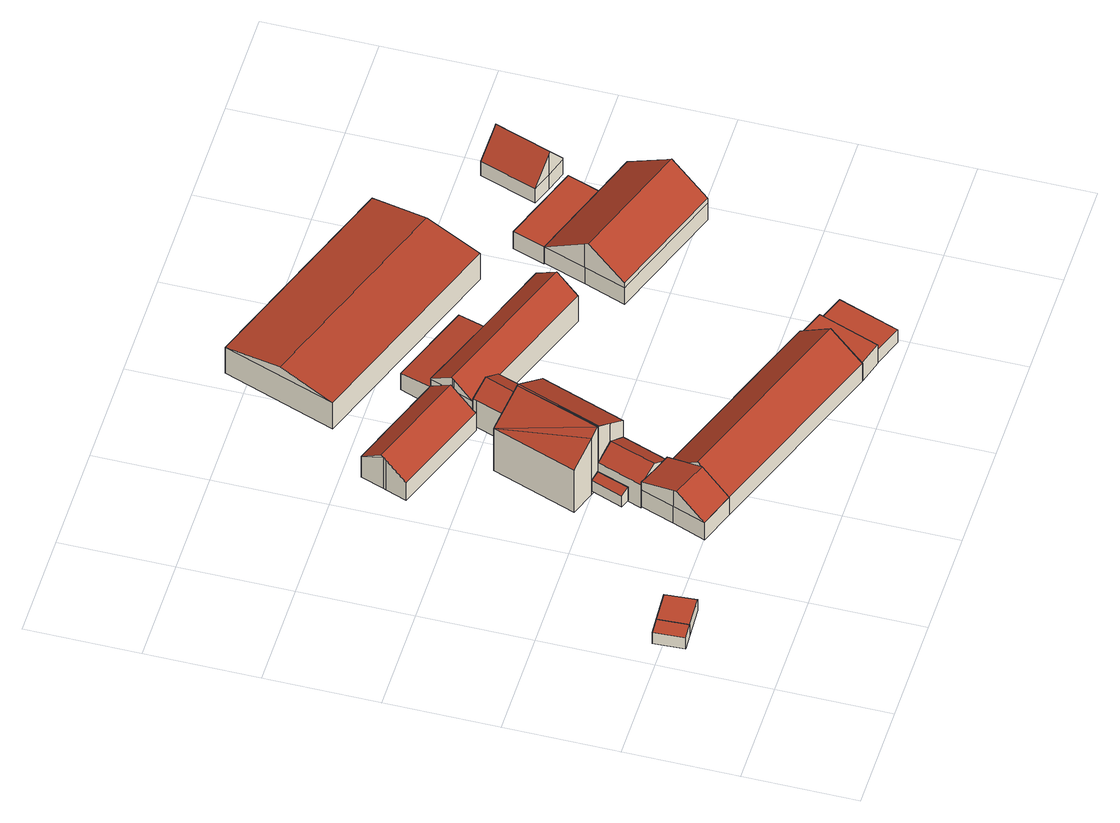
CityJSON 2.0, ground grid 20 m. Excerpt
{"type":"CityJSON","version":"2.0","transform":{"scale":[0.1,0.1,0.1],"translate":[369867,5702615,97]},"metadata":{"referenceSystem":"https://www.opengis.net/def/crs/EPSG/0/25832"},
"CityObjects":{
"building1":{"type":"Building","attributes":{"Gemeindeschluessel":"05911000","Geometrietyp2DReferenz":"3000","function":"51009_1611","roofType":"1000","measuredHeight":2.63},"geometry":[{"type":"Solid","lod":"2","boundaries":[[[[0,1,2,3]],[[4,5,1,0]],[[6,7,5,4]],[[3,2,7,6]],[[4,0,3,6]],[[1,5,7,2]]]],"semantics":{"surfaces":[{"type":"WallSurface"},{"type":"RoofSurface"},{"type":"GroundSurface"}],"values":[[0,0,0,0,1,2]]}}]},
"building2":{"type":"Building","attributes":{"Gemeindeschluessel":"05911000","Geometrietyp2DReferenz":"3000","function":"31001_2463","roofType":"1000","measuredHeight":2.62,"storeysAboveGround":1},"geometry":[{"type":"Solid","lod":"2","boundaries":[[[[8,9,1,0]],[[10,11,9,8]],[[4,5,11,10]],[[0,1,5,4]],[[10,8,0,4]],[[9,11,5,1]]]],"semantics":{"surfaces":[{"type":"WallSurface"},{"type":"RoofSurface"},{"type":"GroundSurface"}],"values":[[0,0,0,0,1,2]]}}]},
"building3":{"type":"Building","attributes":{"Gemeindeschluessel":"05911000","Geometrietyp2DReferenz":"3000","function":"31001_2143","roofType":"3100","measuredHeight":7.8,"storeysAboveGround":1},"geometry":[{"type":"Solid","lod":"2","boundaries":[[[[12,13,14,15]],[[16,17,13,12]],[[18,19,17,16]],[[20,21,19,18]],[[22,23,21,20]],[[24,25,23,22]],[[15,14,25,24]],[[26,27,28,29,30,31,32]],[[33,30,29,20]],[[31,30,33,18,16]],[[33,20,18]],[[32,31,16,12]],[[28,27,24,22]],[[29,28,22,20]],[[27,26,15,24]],[[26,32,12,15]],[[13,17,19,21,23,25,14]]]],"semantics":{"surfaces":[{"type":"WallSurface"},{"type":"RoofSurface"},{"type":"GroundSurface"}],"values":[[0,0,0,0,0,0,0,1,1,0,0,0,0,0,0,0,2]]}}]},
"building4":{"type":"Building","attributes":{"Gemeindeschluessel":"05911000","Geometrietyp2DReferenz":"3000","function":"31001_2020","roofType":"2100","measuredHeight":3.15,"storeysAboveGround":1},"geometry":[{"type":"Solid","lod":"2","boundaries":[[[[34,35,36,37]],[[38,39,35,34]],[[40,41,39,38]],[[37,36,41,40]],[[38,34,37,40]],[[35,39,41,36]]]],"semantics":{"surfaces":[{"type":"WallSurface"},{"type":"RoofSurface"},{"type":"GroundSurface"}],"values":[[0,0,0,0,1,2]]}}]},
"building5":{"type":"Building","attributes":{"Gemeindeschluessel":"05911000","Geometrietyp2DReferenz":"3000","function":"31001_2020","roofType":"5000","measuredHeight":7.38,"storeysAboveGround":1},"geometry":[{"type":"Solid","lod":"2","boundaries":[[[[42,43,44,45]],[[46,47,43,42]],[[48,49,47,46]],[[50,51,49,48]],[[52,53,51,50]],[[45,44,53,52]],[[50,54,55,52]],[[54,48,46,42,45,55]],[[52,55,45]],[[48,54,50]],[[43,47,49,51,53,44]]]],"semantics":{"surfaces":[{"type":"WallSurface"},{"type":"RoofSurface"},{"type":"GroundSurface"}],"values":[[0,0,0,0,0,0,1,1,0,0,2]]}}]},
"building6":{"type":"Building","attributes":{"Gemeindeschluessel":"05911000","Geometrietyp2DReferenz":"3000","function":"31001_1010","roofType":"5000","measuredHeight":14.41,"storeysAboveGround":2},"address":[{"country":"Germany","locality":"Bochum","thoroughfareNumber":"100","thoroughfareName":"Sevinghauser Weg"}],"geometry":[{"type":"Solid","lod":"2","boundaries":[[[[56,57,58,59]],[[60,61,57,56]],[[62,63,61,60]],[[64,65,63,62]],[[66,67,65,64]],[[68,69,67,66]],[[70,71,69,68]],[[72,73,71,70]],[[74,75,73,72]],[[76,77,75,74]],[[59,58,77,76]],[[78,62,60]],[[72,78,60]],[[74,72,60]],[[74,60,56]],[[76,74,56]],[[56,59,76]],[[66,64,62,78,70,68]],[[70,78,72]],[[57,61,63,65,67,69,71,73,75,77,58]]]],"semantics":{"surfaces":[{"type":"WallSurface"},{"type":"RoofSurface"},{"type":"GroundSurface"}],"values":[[0,0,0,0,0,0,0,0,0,0,0,1,1,1,1,1,1,1,0,2]]}}]},
"building7":{"type":"Building","attributes":{"Gemeindeschluessel":"05911000","Geometrietyp2DReferenz":"3000","function":"31001_2727","roofType":"5000","measuredHeight":7.61,"storeysAboveGround":1},"geometry":[{"type":"Solid","lod":"2","boundaries":[[[[79,80,81,82]],[[83,84,80,79]],[[85,86,84,83]],[[87,88,86,85]],[[89,90,88,87]],[[91,92,90,89]],[[93,94,92,91]],[[82,81,94,93]],[[95,96,83,79,82,93,91]],[[89,87,85,96,95]],[[83,96,85]],[[89,95,91]],[[80,84,86,88,90,92,94,81]]]],"semantics":{"surfaces":[{"type":"WallSurface"},{"type":"RoofSurface"},{"type":"GroundSurface"}],"values":[[0,0,0,0,0,0,0,0,1,1,0,0,2]]}}]},
"building8":{"type":"Building","attributes":{"Gemeindeschluessel":"05911000","Geometrietyp2DReferenz":"3000","function":"31001_2143","roofType":"3100","measuredHeight":8.31,"storeysAboveGround":1},"geometry":[{"type":"Solid","lod":"2","boundaries":[[[[97,98,13,99]],[[100,101,98,97]],[[33,19,101,100]],[[99,13,19,33]],[[97,102,100]],[[33,103,99]],[[99,103,102,97]],[[100,102,103,33]],[[98,101,19,13]]]],"semantics":{"surfaces":[{"type":"WallSurface"},{"type":"RoofSurface"},{"type":"GroundSurface"}],"values":[[0,0,0,0,0,0,1,1,2]]}}]},
"building9":{"type":"Building","attributes":{"Gemeindeschluessel":"05911000","Geometrietyp2DReferenz":"3000","function":"31001_2020","roofType":"3100","measuredHeight":8.21,"storeysAboveGround":1},"geometry":[{"type":"Solid","lod":"2","boundaries":[[[[104,105,106,107]],[[108,109,105,104]],[[110,111,109,108]],[[112,113,111,110]],[[114,115,113,112]],[[116,117,115,114]],[[118,119,117,116]],[[107,106,119,118]],[[118,120,121,122,104,107]],[[110,122,121,112]],[[122,108,104]],[[122,110,108]],[[121,120,116,114]],[[121,114,112]],[[120,118,116]],[[105,109,111,113,115,117,119,106]]]],"semantics":{"surfaces":[{"type":"WallSurface"},{"type":"RoofSurface"},{"type":"GroundSurface"}],"values":[[0,0,0,0,0,0,0,0,1,1,0,0,0,0,0,2]]}}]},
"building10":{"type":"Building","attributes":{"Gemeindeschluessel":"05911000","Geometrietyp2DReferenz":"3000","function":"51009_1611","roofType":"1000","measuredHeight":4.22},"geometry":[{"type":"Solid","lod":"2","boundaries":[[[[123,124,125,126]],[[127,128,124,123]],[[129,101,128,127]],[[126,125,101,129]],[[127,123,126,129]],[[124,128,101,125]]]],"semantics":{"surfaces":[{"type":"WallSurface"},{"type":"RoofSurface"},{"type":"GroundSurface"}],"values":[[0,0,0,0,1,2]]}}]},
"building11":{"type":"Building","attributes":{"Gemeindeschluessel":"05911000","Geometrietyp2DReferenz":"3000","function":"51009_1610","roofType":"2100","measuredHeight":4.31},"geometry":[{"type":"Solid","lod":"2","boundaries":[[[[130,131,132,133]],[[134,135,131,130]],[[136,137,135,134]],[[133,132,137,136]],[[134,130,133,136]],[[131,135,137,132]]]],"semantics":{"surfaces":[{"type":"WallSurface"},{"type":"RoofSurface"},{"type":"GroundSurface"}],"values":[[0,0,0,0,1,2]]}}]},
"building12":{"type":"Building","attributes":{"Gemeindeschluessel":"05911000","Geometrietyp2DReferenz":"3000","function":"31001_2727","roofType":"5000","measuredHeight":8.88,"storeysAboveGround":1},"geometry":[{"type":"Solid","lod":"2","boundaries":[[[[138,139,140,141]],[[142,143,139,138]],[[144,145,143,142]],[[146,147,145,144]],[[148,149,147,146]],[[150,151,149,148]],[[152,153,151,150]],[[154,155,153,152]],[[156,157,155,154]],[[141,140,157,156]],[[158,159,160,161,162,156,154,152,150]],[[163,164,165,160,159]],[[161,160,165,142,138]],[[165,164,144,142]],[[164,163,146,144]],[[163,159,158,148,146]],[[162,161,138,141]],[[162,141,156]],[[158,150,148]],[[139,143,145,147,149,151,153,155,157,140]]]],"semantics":{"surfaces":[{"type":"WallSurface"},{"type":"RoofSurface"},{"type":"GroundSurface"}],"values":[[0,0,0,0,0,0,0,0,0,0,1,1,0,0,0,0,0,0,0,2]]}}]},
"building13":{"type":"Building","attributes":{"Gemeindeschluessel":"05911000","Geometrietyp2DReferenz":"3000","function":"51009_1611","roofType":"1000","measuredHeight":3},"geometry":[{"type":"Solid","lod":"2","boundaries":[[[[166,167,168,169]],[[170,171,167,166]],[[172,173,171,170]],[[169,168,173,172]],[[170,166,169,172]],[[167,171,173,168]]]],"semantics":{"surfaces":[{"type":"WallSurface"},{"type":"RoofSurface"},{"type":"GroundSurface"}],"values":[[0,0,0,0,1,2]]}}]},
"building14":{"type":"Building","attributes":{"Gemeindeschluessel":"05911000","Geometrietyp2DReferenz":"3000","function":"31001_2728","roofType":"5000","measuredHeight":8.02,"storeysAboveGround":1},"geometry":[{"type":"Solid","lod":"2","boundaries":[[[[174,175,176,177]],[[178,179,175,174]],[[180,181,179,178]],[[177,176,181,180]],[[178,174,182,183]],[[183,182,177,180]],[[177,182,174]],[[178,183,180]],[[175,179,181,176]]]],"semantics":{"surfaces":[{"type":"WallSurface"},{"type":"RoofSurface"},{"type":"GroundSurface"}],"values":[[0,0,0,0,1,1,0,0,2]]}}]},
"building15":{"type":"Building","attributes":{"Gemeindeschluessel":"05911000","Geometrietyp2DReferenz":"3000","function":"31001_2721","roofType":"5000","measuredHeight":9.83,"storeysAboveGround":1},"geometry":[{"type":"Solid","lod":"2","boundaries":[[[[184,185,186,187]],[[188,189,185,184]],[[190,191,189,188]],[[192,193,191,190]],[[194,195,193,192]],[[196,197,195,194]],[[187,186,197,196]],[[198,199,200,201]],[[190,188,184,202,201,200,203]],[[198,201,202,187,196]],[[202,184,187]],[[203,200,199,194,192]],[[203,192,190]],[[199,198,196,194]],[[185,189,191,193,195,197,186]]]],"semantics":{"surfaces":[{"type":"WallSurface"},{"type":"RoofSurface"},{"type":"GroundSurface"}],"values":[[0,0,0,0,0,0,0,1,1,0,0,0,0,0,2]]}}]},
"building16":{"type":"Building","attributes":{"Gemeindeschluessel":"05911000","Geometrietyp2DReferenz":"3000","function":"31001_2723","roofType":"1000","measuredHeight":3.91,"storeysAboveGround":1},"geometry":[{"type":"Solid","lod":"2","boundaries":[[[[204,205,206,207]],[[208,209,205,204]],[[210,211,209,208]],[[207,206,211,210]],[[208,204,207,210]],[[205,209,211,206]]]],"semantics":{"surfaces":[{"type":"WallSurface"},{"type":"RoofSurface"},{"type":"GroundSurface"}],"values":[[0,0,0,0,1,2]]}}]},
"building17":{"type":"Building","attributes":{"Gemeindeschluessel":"05911000","Geometrietyp2DReferenz":"3000","function":"31001_1010","roofType":"3100","measuredHeight":8.41,"storeysAboveGround":1},"address":[{"country":"Germany","locality":"Bochum","thoroughfareNumber":"98","thoroughfareName":"Sevinghauser Weg"}],"geometry":[{"type":"Solid","lod":"2","boundaries":[[[[212,213,214,215]],[[216,217,213,212]],[[218,219,217,216]],[[220,221,219,218]],[[222,223,221,220]],[[215,214,223,222]],[[224,225,226,227,215,222]],[[226,225,228,229]],[[229,228,218,216]],[[228,225,224,220,218]],[[227,226,229,216,212]],[[227,212,215]],[[224,222,220]],[[213,217,219,221,223,214]]]],"semantics":{"surfaces":[{"type":"WallSurface"},{"type":"RoofSurface"},{"type":"GroundSurface"}],"values":[[0,0,0,0,0,0,1,1,0,0,0,0,0,2]]}}]}
},
"vertices":[
[39,209,74],[39,209,48],[9,207,48],[9,207,74],[42,154,74],[42,154,48],[12,152,74],[12,152,48],
[95,212,74],[95,212,48],[99,157,74],[99,157,48],
[366,283,81],[366,283,42],[334,295,42],[334,295,81],[345,225,81],[345,225,42],[323,167,81],[323,167,42],[259,190,81],[259,190,42],[281,249,81],[281,249,42],[302,308,81],[302,308,42],[334,295,99],[302,308,99],[281,249,118],[278,242,120],[342,218,120],[345,225,118],[366,283,100],[323,167,82],
[331,389,71],[331,389,40],[315,395,40],[315,395,65],[311,333,71],[311,333,40],[294,339,65],[294,339,40],
[331,389,93],[331,389,39],[302,308,39],[302,308,93],[332,388,93],[332,388,39],[363,377,112],[363,377,39],[396,365,93],[396,365,39],[366,283,93],[366,283,39],[364,377,113],[335,295,113],
[324,561,130],[324,561,32],[269,411,32],[269,411,130],[385,539,174],[385,539,32],[387,538,176],[387,538,32],[417,527,155],[417,527,32],[450,515,132],[450,515,32],[396,365,132],[396,365,32],[363,377,154],[363,377,32],[332,388,176],[332,388,32],[331,389,175],[331,389,32],[315,395,163],[315,395,32],[333,388,176],
[246,718,89],[246,718,20],[232,681,20],[232,681,61],[248,723,93],[248,723,20],[263,765,68],[263,765,20],[431,704,69],[431,704,20],[443,700,69],[443,700,20],[414,621,65],[414,621,20],[412,615,61],[412,615,20],[429,662,96],[249,728,96],
[709,158,83],[709,158,42],[366,283,83],[667,42,82],[667,42,42],[688,101,126],[345,226,126],
[414,621,90],[414,621,29],[412,615,29],[412,615,90],[447,609,90],[447,609,29],[479,597,90],[479,597,29],[450,515,90],[450,515,29],[417,527,90],[417,527,29],[387,538,90],[387,538,29],[385,539,90],[385,539,29],[387,538,92],[417,527,111],[447,609,111],
[751,137,85],[751,137,42],[707,153,42],[707,153,85],[711,29,85],[711,29,42],[667,42,85],
[464,756,61],[464,756,23],[443,700,23],[443,700,66],[614,701,61],[614,701,23],[593,644,66],[593,644,23],
[429,660,84],[429,660,25],[428,657,25],[428,657,84],[443,700,84],[443,700,25],[593,644,84],[593,644,25],[714,600,84],[714,600,25],[700,561,84],[700,561,25],[685,522,84],[685,522,25],[479,597,84],[479,597,25],[447,609,84],[447,609,25],[414,621,84],[414,621,25],[700,561,113],[700,562,114],[429,661,114],[429,660,113],[428,657,111],[714,600,86],[593,644,86],[443,700,86],
[751,137,73],[751,137,43],[711,29,43],[711,29,73],[802,118,73],[802,118,43],[763,10,73],[763,10,43],
[436,1041,68],[436,1041,8],[364,841,8],[364,841,69],[819,904,68],[819,904,8],[747,703,69],[747,703,8],[400,939,88],[782,802,88],
[792,609,66],[792,609,28],[766,534,28],[766,534,66],[936,558,66],[936,558,28],[1010,532,66],[1010,532,28],[983,457,66],[983,457,28],[956,382,66],[956,382,28],[739,459,66],[739,459,28],[739,459,78],[956,382,78],[980,449,126],[763,526,126],[766,534,120],[983,457,120],
[812,666,65],[812,666,26],[792,609,26],[792,609,65],[956,615,65],[956,615,26],[936,558,65],[936,558,26],
[992,748,56],[992,748,23],[956,761,23],[956,761,56],[1029,736,56],[1029,736,23],[994,635,56],[994,635,23],[957,647,56],[957,647,23],[921,660,56],[921,660,23],[957,647,103],[960,646,107],[995,747,107],[992,748,103],[994,635,61],[1029,736,61]
]}
